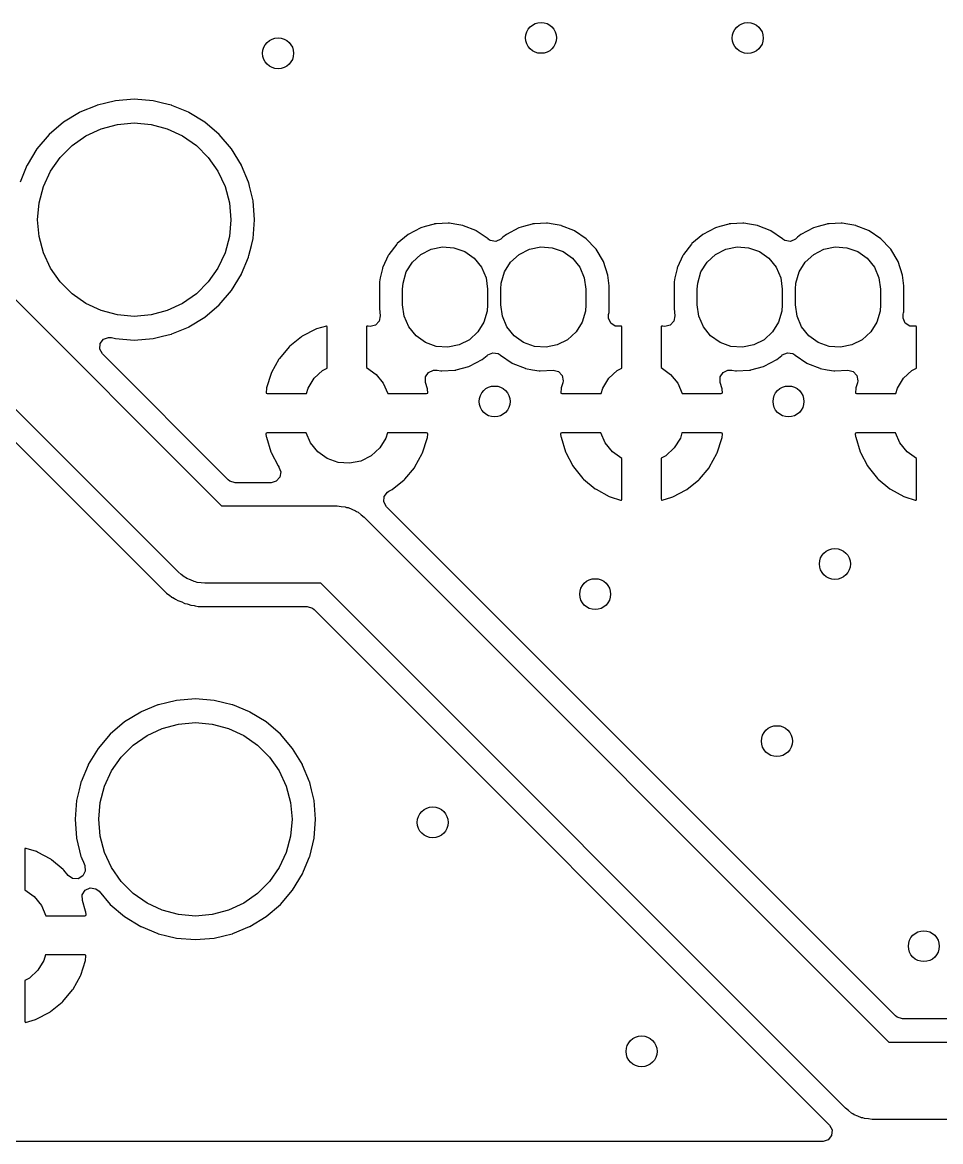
# Model space of a CAD drawing. Extents: x 3.82 to 6.18, y -5.18 to -3.22.
# Drawn here: x 4.685 to 5.152, y -5.178 to -4.609 of the extents above; entities that cross this region are included whole.
import ezdxf

# ---------------------------------------------------------------- set-up
doc = ezdxf.new("R2010")
doc.units = 0
doc.header["$MEASUREMENT"] = 0
doc.layers.add('BLACK', color=7, linetype='CONTINUOUS')

msp = doc.modelspace()

# ---------------------------------------------------------------- linework, layer by layer
at = {"layer": 'BLACK', "linetype": 'CONTINUOUS'}
for p, q in [((4.72263, -4.65089), (4.71411, -4.65442)), ((4.72281, -4.65082), (4.72263, -4.65089)), ((4.72263, -4.65089), (4.72263, -4.65089)), ((4.723, -4.65077), (4.72281, -4.65082)), ((4.72734, -4.64973), (4.723, -4.65077)), ((4.723, -4.65077), (4.723, -4.65077)), ((4.73215, -4.64858), (4.72734, -4.64973)), ((4.74173, -4.64782), (4.73215, -4.64858)), ((4.75131, -4.64858), (4.74173, -4.64782)), ((4.75613, -4.64973), (4.75131, -4.64858)), ((4.76046, -4.65077), (4.75613, -4.64973)), ((4.76047, -4.65077), (4.76046, -4.65077)), ((4.76065, -4.65082), (4.76047, -4.65077)), ((4.76083, -4.65089), (4.76065, -4.65082)), ((4.76935, -4.65442), (4.76083, -4.65089)), ((4.76083, -4.65089), (4.76083, -4.65089)), ((4.71393, -4.6545), (4.70574, -4.65952)), ((4.71411, -4.65442), (4.71393, -4.6545)), ((4.71411, -4.65442), (4.71411, -4.65442)), ((4.76953, -4.6545), (4.76935, -4.65442)), ((4.76935, -4.65442), (4.76935, -4.65442)), ((4.77772, -4.65952), (4.76953, -4.6545)), ((4.70574, -4.65952), (4.69843, -4.66576)), ((4.71713, -4.66644), (4.7249, -4.66281)), ((4.7249, -4.66281), (4.73319, -4.66059)), ((4.73319, -4.66059), (4.74173, -4.65984)), ((4.74173, -4.65984), (4.75028, -4.66059)), ((4.75028, -4.66059), (4.75856, -4.66281)), ((4.75856, -4.66281), (4.76634, -4.66644)), ((4.78503, -4.66576), (4.77772, -4.65952)), ((4.69843, -4.66576), (4.69219, -4.67306)), ((4.7101, -4.67136), (4.71713, -4.66644)), ((4.76634, -4.66644), (4.77337, -4.67136)), ((4.79127, -4.67306), (4.78503, -4.66576)), ((4.60309, -4.67171), (4.7861, -4.85472)), ((4.69219, -4.67306), (4.68717, -4.68126)), ((4.70403, -4.67742), (4.7101, -4.67136)), ((4.77337, -4.67136), (4.77943, -4.67742)), ((4.79629, -4.68126), (4.79127, -4.67306)), ((4.6871, -4.68144), (4.68357, -4.68995)), ((4.68717, -4.68126), (4.6871, -4.68144)), ((4.6871, -4.68144), (4.6871, -4.68144)), ((4.69911, -4.68445), (4.70403, -4.67742)), ((4.77943, -4.67742), (4.78435, -4.68445)), ((4.79636, -4.68144), (4.79629, -4.68126)), ((4.79637, -4.68144), (4.79636, -4.68144)), ((4.79989, -4.68995), (4.79637, -4.68144)), ((4.69549, -4.69222), (4.69911, -4.68445)), ((4.78435, -4.68445), (4.78798, -4.69222)), ((4.69327, -4.70051), (4.69549, -4.69222)), ((4.78798, -4.69222), (4.7902, -4.70051)), ((4.79997, -4.69013), (4.79989, -4.68995)), ((4.79989, -4.68995), (4.79989, -4.68995)), ((4.80001, -4.69032), (4.79997, -4.69013)), ((4.8004, -4.69195), (4.80001, -4.69032)), ((4.80001, -4.69032), (4.80001, -4.69032)), ((4.80221, -4.69948), (4.8004, -4.69195)), ((4.69252, -4.70906), (4.69327, -4.70051)), ((4.7902, -4.70051), (4.79094, -4.70906)), ((4.80296, -4.70906), (4.80221, -4.69948)), ((4.76403, -4.88832), (4.58102, -4.70531)), ((4.69327, -4.7176), (4.69252, -4.70906)), ((4.79094, -4.70906), (4.7902, -4.7176)), ((4.80221, -4.71863), (4.80296, -4.70906)), ((4.8876, -4.71317), (4.88117, -4.71656)), ((4.88983, -4.71256), (4.8876, -4.71317)), ((4.89436, -4.71131), (4.88983, -4.71256)), ((4.89461, -4.71124), (4.89436, -4.71131)), ((4.89436, -4.71131), (4.89436, -4.71131)), ((4.89551, -4.71119), (4.89461, -4.71124)), ((4.90161, -4.71087), (4.89551, -4.71119)), ((4.90188, -4.71086), (4.90161, -4.71087)), ((4.90161, -4.71087), (4.90161, -4.71087)), ((4.90215, -4.7109), (4.90188, -4.71086)), ((4.90497, -4.71137), (4.90215, -4.7109)), ((4.90215, -4.7109), (4.90215, -4.7109)), ((4.90906, -4.71205), (4.90497, -4.71137)), ((4.90931, -4.71215), (4.90906, -4.71205)), ((4.91556, -4.71465), (4.90931, -4.71215)), ((4.90931, -4.71215), (4.90931, -4.71215)), ((4.91581, -4.71475), (4.91556, -4.71465)), ((4.91556, -4.71465), (4.91556, -4.71465)), ((4.92183, -4.71884), (4.91581, -4.71475)), ((4.9376, -4.71317), (4.93117, -4.71656)), ((4.93983, -4.71256), (4.9376, -4.71317)), ((4.94436, -4.71131), (4.93983, -4.71256)), ((4.94461, -4.71124), (4.94436, -4.71131)), ((4.94436, -4.71131), (4.94436, -4.71131)), ((4.94551, -4.71119), (4.94461, -4.71124)), ((4.95161, -4.71087), (4.94551, -4.71119)), ((4.95188, -4.71086), (4.95161, -4.71087)), ((4.95161, -4.71087), (4.95161, -4.71087)), ((4.95215, -4.7109), (4.95188, -4.71086)), ((4.95497, -4.71137), (4.95215, -4.7109)), ((4.95215, -4.7109), (4.95215, -4.7109)), ((4.95906, -4.71205), (4.95497, -4.71137)), ((4.95931, -4.71215), (4.95906, -4.71205)), ((4.96556, -4.71465), (4.95931, -4.71215)), ((4.95931, -4.71215), (4.95931, -4.71215)), ((4.96581, -4.71475), (4.96556, -4.71465)), ((4.96556, -4.71465), (4.96556, -4.71465)), ((4.97183, -4.71884), (4.96581, -4.71475)), ((5.0376, -4.71317), (5.03117, -4.71656)), ((5.03983, -4.71256), (5.0376, -4.71317)), ((5.04436, -4.71131), (5.03983, -4.71256)), ((5.04461, -4.71124), (5.04436, -4.71131)), ((5.04436, -4.71131), (5.04436, -4.71131)), ((5.04551, -4.71119), (5.04461, -4.71124)), ((5.05161, -4.71087), (5.04551, -4.71119)), ((5.05188, -4.71086), (5.05161, -4.71087)), ((5.05161, -4.71087), (5.05161, -4.71087)), ((5.05215, -4.7109), (5.05188, -4.71086)), ((5.05497, -4.71137), (5.05215, -4.7109)), ((5.05215, -4.7109), (5.05215, -4.7109)), ((5.05906, -4.71205), (5.05497, -4.71137)), ((5.05931, -4.71215), (5.05906, -4.71205)), ((5.06556, -4.71465), (5.05931, -4.71215)), ((5.05931, -4.71215), (5.05931, -4.71215)), ((5.06581, -4.71475), (5.06556, -4.71465)), ((5.06556, -4.71465), (5.06556, -4.71465)), ((5.07183, -4.71884), (5.06581, -4.71475)), ((5.0876, -4.71317), (5.08117, -4.71656)), ((5.08983, -4.71256), (5.0876, -4.71317)), ((5.09436, -4.71131), (5.08983, -4.71256)), ((5.09461, -4.71124), (5.09436, -4.71131)), ((5.09436, -4.71131), (5.09436, -4.71131)), ((5.09551, -4.71119), (5.09461, -4.71124)), ((5.10161, -4.71087), (5.09551, -4.71119)), ((5.10188, -4.71086), (5.10161, -4.71087)), ((5.10161, -4.71087), (5.10161, -4.71087)), ((5.10215, -4.7109), (5.10188, -4.71086)), ((5.10497, -4.71137), (5.10215, -4.7109)), ((5.10215, -4.7109), (5.10215, -4.7109)), ((5.10906, -4.71205), (5.10497, -4.71137)), ((5.10931, -4.71215), (5.10906, -4.71205)), ((5.11556, -4.71465), (5.10931, -4.71215)), ((5.10931, -4.71215), (5.10931, -4.71215)), ((5.11581, -4.71475), (5.11556, -4.71465)), ((5.11556, -4.71465), (5.11556, -4.71465)), ((5.12183, -4.71884), (5.11581, -4.71475)), ((4.57757, -4.7186), (4.7554, -4.89643)), ((4.69549, -4.72589), (4.69327, -4.7176)), ((4.7902, -4.7176), (4.78798, -4.72589)), ((4.80135, -4.72221), (4.80221, -4.71863)), ((4.87561, -4.72126), (4.87545, -4.72147)), ((4.88117, -4.71656), (4.87561, -4.72126)), ((4.92196, -4.71898), (4.92183, -4.71884)), ((4.92301, -4.71966), (4.92196, -4.71898)), ((4.92577, -4.72009), (4.92301, -4.71966)), ((4.92833, -4.71896), (4.92577, -4.72009)), ((4.92941, -4.71804), (4.92833, -4.71896)), ((4.93117, -4.71656), (4.92941, -4.71804)), ((4.97201, -4.71903), (4.97183, -4.71884)), ((4.97632, -4.72358), (4.97201, -4.71903)), ((4.97201, -4.71903), (4.97201, -4.71903)), ((5.02561, -4.72126), (5.02545, -4.72147)), ((5.03117, -4.71656), (5.02561, -4.72126)), ((5.07196, -4.71898), (5.07183, -4.71884)), ((5.07301, -4.71966), (5.07196, -4.71898)), ((5.07577, -4.72009), (5.07301, -4.71966)), ((5.07833, -4.71896), (5.07577, -4.72009)), ((5.07941, -4.71804), (5.07833, -4.71896)), ((5.08117, -4.71656), (5.07941, -4.71804)), ((5.12201, -4.71903), (5.12183, -4.71884)), ((5.12632, -4.72358), (5.12201, -4.71903)), ((5.12201, -4.71903), (5.12201, -4.71903)), ((4.69911, -4.73366), (4.69549, -4.72589)), ((4.78798, -4.72589), (4.78435, -4.73366)), ((4.80015, -4.72721), (4.80135, -4.72221)), ((4.87119, -4.72704), (4.87108, -4.72728)), ((4.87135, -4.72683), (4.87119, -4.72704)), ((4.87545, -4.72147), (4.87135, -4.72683)), ((4.87135, -4.72683), (4.87135, -4.72683)), ((4.87545, -4.72147), (4.87545, -4.72147)), ((4.88332, -4.73069), (4.88764, -4.72671)), ((4.88764, -4.72671), (4.89288, -4.72404)), ((4.89288, -4.72404), (4.89864, -4.72288)), ((4.89864, -4.72288), (4.9045, -4.72331)), ((4.9045, -4.72331), (4.91003, -4.7253)), ((4.91003, -4.7253), (4.91482, -4.7287)), ((4.93332, -4.73069), (4.93764, -4.72671)), ((4.93764, -4.72671), (4.94288, -4.72404)), ((4.94288, -4.72404), (4.94864, -4.72288)), ((4.94864, -4.72288), (4.9545, -4.72331)), ((4.9545, -4.72331), (4.96003, -4.7253)), ((4.96003, -4.7253), (4.96482, -4.7287)), ((4.97683, -4.72412), (4.97632, -4.72358)), ((4.98058, -4.73036), (4.97683, -4.72412)), ((5.02119, -4.72704), (5.02108, -4.72728)), ((5.02135, -4.72683), (5.02119, -4.72704)), ((5.02545, -4.72147), (5.02135, -4.72683)), ((5.02135, -4.72683), (5.02135, -4.72683)), ((5.02545, -4.72147), (5.02545, -4.72147)), ((5.03332, -4.73069), (5.03764, -4.72671)), ((5.03764, -4.72671), (5.04288, -4.72404)), ((5.04288, -4.72404), (5.04864, -4.72288)), ((5.04864, -4.72288), (5.0545, -4.72331)), ((5.0545, -4.72331), (5.06003, -4.7253)), ((5.06003, -4.7253), (5.06482, -4.7287)), ((5.08332, -4.73069), (5.08764, -4.72671)), ((5.08764, -4.72671), (5.09288, -4.72404)), ((5.09288, -4.72404), (5.09864, -4.72288)), ((5.09864, -4.72288), (5.1045, -4.72331)), ((5.1045, -4.72331), (5.11003, -4.7253)), ((5.11003, -4.7253), (5.11482, -4.7287)), ((5.12683, -4.72412), (5.12632, -4.72358)), ((5.13058, -4.73036), (5.12683, -4.72412)), ((4.79637, -4.73667), (4.79989, -4.72816)), ((4.79989, -4.72816), (4.79997, -4.72798)), ((4.79989, -4.72816), (4.79989, -4.72816)), ((4.79997, -4.72798), (4.80015, -4.72721)), ((4.87108, -4.72728), (4.86831, -4.73322)), ((4.87108, -4.72728), (4.87108, -4.72728)), ((4.88022, -4.73568), (4.88332, -4.73069)), ((4.91482, -4.7287), (4.91852, -4.73327)), ((4.93022, -4.73568), (4.93332, -4.73069)), ((4.96482, -4.7287), (4.96852, -4.73327)), ((4.9829, -4.73726), (4.98058, -4.73036)), ((5.02108, -4.72728), (5.01831, -4.73322)), ((5.02108, -4.72728), (5.02108, -4.72728)), ((5.03022, -4.73568), (5.03332, -4.73069)), ((5.06482, -4.7287), (5.06852, -4.73327)), ((5.08022, -4.73568), (5.08332, -4.73069)), ((5.11482, -4.7287), (5.11852, -4.73327)), ((5.1329, -4.73726), (5.13058, -4.73036)), ((4.70403, -4.74069), (4.69911, -4.73366)), ((4.78435, -4.73366), (4.77943, -4.74069)), ((4.79127, -4.74505), (4.79629, -4.73685)), ((4.79629, -4.73685), (4.79637, -4.73667)), ((4.86806, -4.7339), (4.86699, -4.73866)), ((4.86812, -4.73363), (4.86806, -4.7339)), ((4.86806, -4.7339), (4.86806, -4.7339)), ((4.86831, -4.73322), (4.86812, -4.73363)), ((4.87858, -4.74132), (4.88022, -4.73568)), ((4.91852, -4.73327), (4.92086, -4.73867)), ((4.92858, -4.74132), (4.93022, -4.73568)), ((4.96852, -4.73327), (4.97086, -4.73867)), ((4.98348, -4.74267), (4.9829, -4.73726)), ((5.01806, -4.7339), (5.01699, -4.73866)), ((5.01812, -4.73363), (5.01806, -4.7339)), ((5.01806, -4.7339), (5.01806, -4.7339)), ((5.01831, -4.73322), (5.01812, -4.73363)), ((5.02858, -4.74132), (5.03022, -4.73568)), ((5.06852, -4.73327), (5.07086, -4.73867)), ((5.07858, -4.74132), (5.08022, -4.73568)), ((5.11852, -4.73327), (5.12086, -4.73867)), ((5.13348, -4.74267), (5.1329, -4.73726)), ((4.7101, -4.74675), (4.70403, -4.74069)), ((4.77943, -4.74069), (4.77337, -4.74675)), ((4.86653, -4.74073), (4.86652, -4.74096)), ((4.86652, -4.74096), (4.86652, -4.75418)), ((4.86699, -4.73866), (4.86653, -4.74073)), ((4.87835, -4.74449), (4.87858, -4.74132)), ((4.92086, -4.73867), (4.92165, -4.74449)), ((4.92835, -4.74449), (4.92858, -4.74132)), ((4.97086, -4.73867), (4.97165, -4.74449)), ((4.98348, -4.75589), (4.98348, -4.74267)), ((5.01653, -4.74073), (5.01652, -4.74096)), ((5.01652, -4.74096), (5.01652, -4.75418)), ((5.01699, -4.73866), (5.01653, -4.74073)), ((5.02835, -4.74449), (5.02858, -4.74132)), ((5.07086, -4.73867), (5.07165, -4.74449)), ((5.07835, -4.74449), (5.07858, -4.74132)), ((5.12086, -4.73867), (5.12165, -4.74449)), ((5.13348, -4.75589), (5.13348, -4.74267)), ((4.71713, -4.75167), (4.7101, -4.74675)), ((4.77337, -4.74675), (4.76634, -4.75167)), ((4.78503, -4.75235), (4.79127, -4.74505)), ((4.87835, -4.75236), (4.87835, -4.74449)), ((4.92165, -4.74449), (4.92165, -4.75236)), ((4.92835, -4.75236), (4.92835, -4.74449)), ((4.97165, -4.74449), (4.97165, -4.75236)), ((5.02835, -4.75236), (5.02835, -4.74449)), ((5.07165, -4.74449), (5.07165, -4.75236)), ((5.07835, -4.75236), (5.07835, -4.74449)), ((5.12165, -4.74449), (5.12165, -4.75236)), ((4.7249, -4.7553), (4.71713, -4.75167)), ((4.73319, -4.75752), (4.7249, -4.7553)), ((4.75856, -4.7553), (4.75028, -4.75752)), ((4.76634, -4.75167), (4.75856, -4.7553)), ((4.77772, -4.75859), (4.78503, -4.75235)), ((4.86652, -4.75418), (4.86653, -4.75431)), ((4.86653, -4.75431), (4.86653, -4.75431)), ((4.86653, -4.75431), (4.86692, -4.75792)), ((4.87914, -4.75819), (4.87835, -4.75236)), ((4.92165, -4.75236), (4.92142, -4.75553)), ((4.92914, -4.75819), (4.92835, -4.75236)), ((4.97165, -4.75236), (4.97142, -4.75553)), ((5.01652, -4.75418), (5.01653, -4.75431)), ((5.01653, -4.75431), (5.01653, -4.75431)), ((5.01653, -4.75431), (5.01692, -4.75792)), ((5.02914, -4.75819), (5.02835, -4.75236)), ((5.07165, -4.75236), (5.07142, -4.75553)), ((5.07914, -4.75819), (5.07835, -4.75236)), ((5.12165, -4.75236), (5.12142, -4.75553)), ((4.74173, -4.75827), (4.73319, -4.75752)), ((4.75028, -4.75752), (4.74173, -4.75827)), ((4.76953, -4.76361), (4.77772, -4.75859)), ((4.86643, -4.76067), (4.86453, -4.76272)), ((4.86692, -4.75792), (4.86643, -4.76067)), ((4.88148, -4.76358), (4.87914, -4.75819)), ((4.91978, -4.76117), (4.91668, -4.76616)), ((4.92142, -4.75553), (4.91978, -4.76117)), ((4.93148, -4.76358), (4.92914, -4.75819)), ((4.96978, -4.76117), (4.96668, -4.76616)), ((4.97142, -4.75553), (4.96978, -4.76117)), ((4.98312, -4.75918), (4.98319, -4.75739)), ((4.98428, -4.76172), (4.98312, -4.75918)), ((4.98319, -4.75739), (4.98343, -4.75632)), ((4.98343, -4.75631), (4.98347, -4.75612)), ((4.98343, -4.75632), (4.98343, -4.75631)), ((4.98347, -4.75612), (4.98348, -4.75589)), ((5.01643, -4.76067), (5.01453, -4.76272)), ((5.01692, -4.75792), (5.01643, -4.76067)), ((5.03148, -4.76358), (5.02914, -4.75819)), ((5.06978, -4.76117), (5.06668, -4.76616)), ((5.07142, -4.75553), (5.06978, -4.76117)), ((5.08148, -4.76358), (5.07914, -4.75819)), ((5.11978, -4.76117), (5.11668, -4.76616)), ((5.12142, -4.75553), (5.11978, -4.76117)), ((5.13312, -4.75918), (5.13319, -4.75739)), ((5.13428, -4.76172), (5.13312, -4.75918)), ((5.13319, -4.75739), (5.13343, -4.75632)), ((5.13343, -4.75631), (5.13347, -4.75612)), ((5.13343, -4.75632), (5.13343, -4.75631)), ((5.13347, -4.75612), (5.13348, -4.75589)), ((4.76083, -4.76722), (4.76935, -4.76369)), ((4.76935, -4.76369), (4.76953, -4.76361)), ((4.76935, -4.76369), (4.76935, -4.76369)), ((4.83411, -4.76485), (4.8273, -4.76841)), ((4.83455, -4.76467), (4.83411, -4.76485)), ((4.83954, -4.7632), (4.83455, -4.76467)), ((4.83984, -4.76324), (4.83954, -4.7632)), ((4.84, -4.76378), (4.83984, -4.76324)), ((4.84, -4.78456), (4.84, -4.76378)), ((4.86013, -4.76324), (4.86, -4.7635)), ((4.86, -4.7635), (4.86, -4.78434)), ((4.86083, -4.76325), (4.86013, -4.76324)), ((4.86182, -4.76341), (4.86083, -4.76325)), ((4.86453, -4.76272), (4.86182, -4.76341)), ((4.88518, -4.76815), (4.88148, -4.76358)), ((4.91668, -4.76616), (4.91236, -4.77014)), ((4.93518, -4.76815), (4.93148, -4.76358)), ((4.96668, -4.76616), (4.96236, -4.77014)), ((4.98663, -4.76323), (4.98428, -4.76172)), ((4.98943, -4.76323), (4.98663, -4.76323)), ((4.98954, -4.7632), (4.98943, -4.76323)), ((4.98984, -4.76324), (4.98954, -4.7632)), ((4.99, -4.76378), (4.98984, -4.76324)), ((4.99, -4.78456), (4.99, -4.76378)), ((5.01013, -4.76324), (5.01, -4.7635)), ((5.01, -4.7635), (5.01, -4.78434)), ((5.01083, -4.76325), (5.01013, -4.76324)), ((5.01182, -4.76341), (5.01083, -4.76325)), ((5.01453, -4.76272), (5.01182, -4.76341)), ((5.03518, -4.76815), (5.03148, -4.76358)), ((5.06668, -4.76616), (5.06236, -4.77014)), ((5.08518, -4.76815), (5.08148, -4.76358)), ((5.11668, -4.76616), (5.11236, -4.77014)), ((5.13663, -4.76323), (5.13428, -4.76172)), ((5.13943, -4.76323), (5.13663, -4.76323)), ((5.13954, -4.7632), (5.13943, -4.76323)), ((5.13984, -4.76324), (5.13954, -4.7632)), ((5.14, -4.76378), (5.13984, -4.76324)), ((5.14, -4.78456), (5.14, -4.76378)), ((4.72416, -4.77493), (4.72436, -4.77215)), ((4.72436, -4.77215), (4.72604, -4.76991)), ((4.72604, -4.76991), (4.72865, -4.76893)), ((4.72865, -4.76893), (4.73017, -4.76906)), ((4.73017, -4.76906), (4.73215, -4.76953)), ((4.73215, -4.76953), (4.74173, -4.77029)), ((4.74173, -4.77029), (4.75131, -4.76953)), ((4.75131, -4.76953), (4.75619, -4.76836)), ((4.75619, -4.76836), (4.76046, -4.76734)), ((4.76046, -4.76734), (4.76047, -4.76734)), ((4.76047, -4.76734), (4.76065, -4.76729)), ((4.76065, -4.76729), (4.76083, -4.76722)), ((4.76083, -4.76722), (4.76083, -4.76722)), ((4.82689, -4.76867), (4.8209, -4.77349)), ((4.8273, -4.76841), (4.82689, -4.76867)), ((4.88997, -4.77155), (4.88518, -4.76815)), ((4.8955, -4.77354), (4.88997, -4.77155)), ((4.91236, -4.77014), (4.90712, -4.77281)), ((4.93997, -4.77155), (4.93518, -4.76815)), ((4.9455, -4.77354), (4.93997, -4.77155)), ((4.96236, -4.77014), (4.95712, -4.77281)), ((5.03997, -4.77155), (5.03518, -4.76815)), ((5.0455, -4.77354), (5.03997, -4.77155)), ((5.06236, -4.77014), (5.05712, -4.77281)), ((5.08997, -4.77155), (5.08518, -4.76815)), ((5.0955, -4.77354), (5.08997, -4.77155)), ((5.11236, -4.77014), (5.10712, -4.77281)), ((4.7255, -4.77739), (4.72416, -4.77493)), ((4.78955, -4.84143), (4.7255, -4.77739)), ((4.82056, -4.77382), (4.81562, -4.77971)), ((4.8209, -4.77349), (4.82056, -4.77382)), ((4.90136, -4.77397), (4.8955, -4.77354)), ((4.90712, -4.77281), (4.90136, -4.77397)), ((4.91883, -4.78029), (4.9214, -4.77812)), ((4.9214, -4.77812), (4.92167, -4.77789)), ((4.92167, -4.77789), (4.92423, -4.77676)), ((4.92423, -4.77676), (4.92699, -4.77719)), ((4.92699, -4.77719), (4.92804, -4.77787)), ((4.92804, -4.77787), (4.92817, -4.77801)), ((4.92817, -4.77801), (4.93419, -4.7821)), ((4.95136, -4.77397), (4.9455, -4.77354)), ((4.95712, -4.77281), (4.95136, -4.77397)), ((5.05136, -4.77397), (5.0455, -4.77354)), ((5.05712, -4.77281), (5.05136, -4.77397)), ((5.06883, -4.78029), (5.0714, -4.77812)), ((5.0714, -4.77812), (5.07167, -4.77789)), ((5.07167, -4.77789), (5.07423, -4.77676)), ((5.07423, -4.77676), (5.07699, -4.77719)), ((5.07699, -4.77719), (5.07804, -4.77787)), ((5.07804, -4.77787), (5.07817, -4.77801)), ((5.07817, -4.77801), (5.08419, -4.7821)), ((5.10136, -4.77397), (5.0955, -4.77354)), ((5.10712, -4.77281), (5.10136, -4.77397)), ((4.81535, -4.78011), (4.81165, -4.78684)), ((4.81562, -4.77971), (4.81535, -4.78011)), ((4.90564, -4.78554), (4.91214, -4.78375)), ((4.91214, -4.78375), (4.9124, -4.78368)), ((4.9124, -4.78368), (4.91883, -4.78029)), ((4.93419, -4.7821), (4.93444, -4.7822)), ((4.93444, -4.7822), (4.93444, -4.7822)), ((4.93444, -4.7822), (4.94069, -4.7847)), ((5.05564, -4.78554), (5.06214, -4.78375)), ((5.06214, -4.78375), (5.0624, -4.78368)), ((5.0624, -4.78368), (5.06883, -4.78029)), ((5.08419, -4.7821), (5.08444, -4.7822)), ((5.08444, -4.7822), (5.08444, -4.7822)), ((5.08444, -4.7822), (5.09069, -4.7847)), ((4.81146, -4.78729), (4.80913, -4.79461)), ((4.81165, -4.78684), (4.81146, -4.78729)), ((4.83332, -4.78974), (4.83764, -4.78576)), ((4.83764, -4.78576), (4.84, -4.78456)), ((4.86, -4.78434), (4.86003, -4.78435)), ((4.86003, -4.78435), (4.86482, -4.78776)), ((4.86482, -4.78776), (4.86852, -4.79233)), ((4.88997, -4.7891), (4.89147, -4.78674)), ((4.89, -4.79189), (4.88997, -4.7891)), ((4.89147, -4.78674), (4.894, -4.78556)), ((4.894, -4.78556), (4.89555, -4.78557)), ((4.89555, -4.78557), (4.8959, -4.78562)), ((4.8959, -4.78562), (4.89785, -4.78595)), ((4.89785, -4.78595), (4.89785, -4.78595)), ((4.89785, -4.78595), (4.89812, -4.78599)), ((4.89812, -4.78599), (4.89839, -4.78598)), ((4.89839, -4.78598), (4.90494, -4.78563)), ((4.89839, -4.78598), (4.89839, -4.78598)), ((4.90494, -4.78563), (4.90539, -4.78561)), ((4.90539, -4.78561), (4.90564, -4.78554)), ((4.90564, -4.78554), (4.90564, -4.78554)), ((4.94069, -4.7847), (4.94069, -4.7847)), ((4.94069, -4.7847), (4.94094, -4.7848)), ((4.94094, -4.7848), (4.94455, -4.7854)), ((4.94455, -4.7854), (4.94785, -4.78595)), ((4.94785, -4.78595), (4.94785, -4.78595)), ((4.94785, -4.78595), (4.94812, -4.78599)), ((4.94812, -4.78599), (4.94839, -4.78598)), ((4.94839, -4.78598), (4.95495, -4.78563)), ((4.94839, -4.78598), (4.94839, -4.78598)), ((4.95495, -4.78563), (4.95766, -4.78628)), ((4.95766, -4.78628), (4.9596, -4.78829)), ((4.9596, -4.78829), (4.96014, -4.79104)), ((4.98332, -4.78974), (4.98764, -4.78576)), ((4.98764, -4.78576), (4.99, -4.78456)), ((5.01, -4.78434), (5.01003, -4.78435)), ((5.01003, -4.78435), (5.01482, -4.78776)), ((5.01482, -4.78776), (5.01852, -4.79233)), ((5.03997, -4.7891), (5.04147, -4.78674)), ((5.04, -4.79189), (5.03997, -4.7891)), ((5.04147, -4.78674), (5.044, -4.78556)), ((5.044, -4.78556), (5.04555, -4.78557)), ((5.04555, -4.78557), (5.0459, -4.78562)), ((5.0459, -4.78562), (5.04785, -4.78595)), ((5.04785, -4.78595), (5.04785, -4.78595)), ((5.04785, -4.78595), (5.04812, -4.78599)), ((5.04812, -4.78599), (5.04839, -4.78598)), ((5.04839, -4.78598), (5.05494, -4.78563)), ((5.04839, -4.78598), (5.04839, -4.78598)), ((5.05494, -4.78563), (5.05539, -4.78561)), ((5.05539, -4.78561), (5.05564, -4.78554)), ((5.05564, -4.78554), (5.05564, -4.78554)), ((5.09069, -4.7847), (5.09069, -4.7847)), ((5.09069, -4.7847), (5.09094, -4.7848)), ((5.09094, -4.7848), (5.09455, -4.7854)), ((5.09455, -4.7854), (5.09785, -4.78595)), ((5.09785, -4.78595), (5.09785, -4.78595)), ((5.09785, -4.78595), (5.09812, -4.78599)), ((5.09812, -4.78599), (5.09839, -4.78598)), ((5.09839, -4.78598), (5.10495, -4.78563)), ((5.09839, -4.78598), (5.09839, -4.78598)), ((5.10495, -4.78563), (5.10766, -4.78628)), ((5.10766, -4.78628), (5.1096, -4.78829)), ((5.1096, -4.78829), (5.11015, -4.79104)), ((5.13332, -4.78974), (5.13764, -4.78576)), ((5.13764, -4.78576), (5.14, -4.78456)), ((4.80903, -4.79508), (4.80884, -4.79677)), ((4.80913, -4.79461), (4.80903, -4.79508)), ((4.82942, -4.79748), (4.83022, -4.79474)), ((4.83022, -4.79474), (4.83332, -4.78974)), ((4.86852, -4.79233), (4.87075, -4.79748)), ((4.89099, -4.79518), (4.89, -4.79189)), ((4.89108, -4.79566), (4.89099, -4.79518)), ((4.95903, -4.79508), (4.95884, -4.79677)), ((4.95913, -4.79461), (4.95903, -4.79508)), ((4.95993, -4.79209), (4.95913, -4.79461)), ((4.96014, -4.79104), (4.95993, -4.79209)), ((4.97942, -4.79748), (4.98022, -4.79474)), ((4.98022, -4.79474), (4.98332, -4.78974)), ((5.01852, -4.79233), (5.02075, -4.79748)), ((5.04099, -4.79518), (5.04, -4.79189)), ((5.04108, -4.79566), (5.04099, -4.79518)), ((5.10903, -4.79508), (5.10884, -4.79677)), ((5.10913, -4.79461), (5.10903, -4.79508)), ((5.10993, -4.79209), (5.10913, -4.79461)), ((5.11015, -4.79104), (5.10993, -4.79209)), ((5.12942, -4.79748), (5.13022, -4.79474)), ((5.13022, -4.79474), (5.13332, -4.78974)), ((4.80884, -4.79677), (4.80894, -4.79734)), ((4.80894, -4.79734), (4.80944, -4.79748)), ((4.80944, -4.79748), (4.82942, -4.79748)), ((4.87075, -4.79748), (4.89055, -4.79748)), ((4.89055, -4.79748), (4.89112, -4.79731)), ((4.8912, -4.79683), (4.89108, -4.79566)), ((4.89112, -4.79731), (4.8912, -4.79683)), ((4.95884, -4.79677), (4.95894, -4.79734)), ((4.95894, -4.79734), (4.95944, -4.79748)), ((4.95944, -4.79748), (4.97942, -4.79748)), ((5.02075, -4.79748), (5.04055, -4.79748)), ((5.04055, -4.79748), (5.04112, -4.79731)), ((5.0412, -4.79683), (5.04108, -4.79566)), ((5.04112, -4.79731), (5.0412, -4.79683)), ((5.10884, -4.79677), (5.10894, -4.79734)), ((5.10894, -4.79734), (5.10944, -4.79748)), ((5.10944, -4.79748), (5.12942, -4.79748)), ((4.80888, -4.81765), (4.8088, -4.81813)), ((4.8088, -4.81813), (4.80892, -4.81931)), ((4.80945, -4.81748), (4.80888, -4.81765)), ((4.82925, -4.81748), (4.80945, -4.81748)), ((4.83148, -4.82263), (4.82925, -4.81748)), ((4.87058, -4.81748), (4.86978, -4.82022)), ((4.89056, -4.81748), (4.87058, -4.81748)), ((4.89106, -4.81762), (4.89056, -4.81748)), ((4.89115, -4.81813), (4.89106, -4.81762)), ((4.89116, -4.81819), (4.89115, -4.81813)), ((4.95888, -4.81765), (4.9588, -4.81813)), ((4.9588, -4.81813), (4.95892, -4.81931)), ((4.95945, -4.81748), (4.95888, -4.81765)), ((4.97925, -4.81748), (4.95945, -4.81748)), ((4.98148, -4.82263), (4.97925, -4.81748)), ((5.02058, -4.81748), (5.01978, -4.82022)), ((5.04056, -4.81748), (5.02058, -4.81748)), ((5.04106, -4.81762), (5.04056, -4.81748)), ((5.04115, -4.81813), (5.04106, -4.81762)), ((5.04116, -4.81819), (5.04115, -4.81813)), ((5.10888, -4.81765), (5.1088, -4.81813)), ((5.1088, -4.81813), (5.10892, -4.81931)), ((5.10945, -4.81748), (5.10888, -4.81765)), ((5.12925, -4.81748), (5.10945, -4.81748)), ((5.13148, -4.82263), (5.12925, -4.81748)), ((4.80892, -4.81931), (4.80901, -4.81978)), ((4.80901, -4.81978), (4.81123, -4.82713)), ((4.83518, -4.8272), (4.83148, -4.82263)), ((4.86978, -4.82022), (4.86668, -4.82522)), ((4.88854, -4.82767), (4.89087, -4.82035)), ((4.89087, -4.82035), (4.89097, -4.81988)), ((4.89097, -4.81988), (4.89116, -4.81819)), ((4.95892, -4.81931), (4.95901, -4.81978)), ((4.95901, -4.81978), (4.96123, -4.82713)), ((4.98518, -4.8272), (4.98148, -4.82263)), ((5.01978, -4.82022), (5.01668, -4.82522)), ((5.03854, -4.82767), (5.04087, -4.82035)), ((5.04087, -4.82035), (5.04097, -4.81988)), ((5.04097, -4.81988), (5.04116, -4.81819)), ((5.10892, -4.81931), (5.10901, -4.81978)), ((5.10901, -4.81978), (5.11123, -4.82713)), ((5.13518, -4.8272), (5.13148, -4.82263)), ((4.81123, -4.82713), (4.81142, -4.82758)), ((4.81142, -4.82758), (4.81502, -4.83437)), ((4.83997, -4.83061), (4.83518, -4.8272)), ((4.86236, -4.8292), (4.85712, -4.83187)), ((4.86668, -4.82522), (4.86236, -4.8292)), ((4.88465, -4.83485), (4.88835, -4.82812)), ((4.88835, -4.82812), (4.88854, -4.82767)), ((4.96123, -4.82713), (4.96142, -4.82758)), ((4.96142, -4.82758), (4.96502, -4.83437)), ((4.98997, -4.83061), (4.98518, -4.8272)), ((5.01236, -4.8292), (5.01, -4.8304)), ((5.01668, -4.82522), (5.01236, -4.8292)), ((5.03465, -4.83485), (5.03835, -4.82812)), ((5.03835, -4.82812), (5.03854, -4.82767)), ((5.11123, -4.82713), (5.11142, -4.82758)), ((5.11142, -4.82758), (5.11502, -4.83437)), ((5.13997, -4.83061), (5.13518, -4.8272)), ((4.81502, -4.83437), (4.81529, -4.83477)), ((4.81529, -4.83477), (4.81531, -4.83479)), ((4.81531, -4.83479), (4.81532, -4.8348)), ((4.81532, -4.8348), (4.81543, -4.83497)), ((4.81543, -4.83497), (4.81539, -4.83499)), ((4.81539, -4.83499), (4.81639, -4.83737)), ((4.8455, -4.8326), (4.83997, -4.83061)), ((4.85136, -4.83303), (4.8455, -4.8326)), ((4.85712, -4.83187), (4.85136, -4.83303)), ((4.87944, -4.84114), (4.88438, -4.83525)), ((4.88438, -4.83525), (4.88465, -4.83485)), ((4.96502, -4.83437), (4.96529, -4.83477)), ((4.96529, -4.83477), (4.97015, -4.84072)), ((4.99, -4.83062), (4.98997, -4.83061)), ((4.99, -4.85146), (4.99, -4.83062)), ((5.01, -4.8304), (5.01, -4.85118)), ((5.02944, -4.84114), (5.03438, -4.83525)), ((5.03438, -4.83525), (5.03465, -4.83485)), ((5.11502, -4.83437), (5.11529, -4.83477)), ((5.11529, -4.83477), (5.12015, -4.84072)), ((5.14, -4.83062), (5.13997, -4.83061)), ((5.14, -4.85146), (5.14, -4.83062)), ((4.81591, -4.84012), (4.81402, -4.84218)), ((4.81639, -4.83737), (4.81591, -4.84012)), ((4.97015, -4.84072), (4.97049, -4.84106)), ((5.12015, -4.84072), (5.12049, -4.84106)), ((4.79037, -4.8421), (4.78955, -4.84143)), ((4.79305, -4.84289), (4.79037, -4.8421)), ((4.81147, -4.84289), (4.79305, -4.84289)), ((4.81402, -4.84218), (4.81147, -4.84289)), ((4.87139, -4.84724), (4.8727, -4.84655)), ((4.8727, -4.84655), (4.87311, -4.84629)), ((4.87311, -4.84629), (4.8791, -4.84147)), ((4.8791, -4.84147), (4.87944, -4.84114)), ((4.97049, -4.84106), (4.97641, -4.84596)), ((4.97641, -4.84596), (4.97681, -4.84623)), ((4.97681, -4.84623), (4.98357, -4.84989)), ((5.01589, -4.85011), (5.0227, -4.84655)), ((5.0227, -4.84655), (5.02311, -4.84629)), ((5.02311, -4.84629), (5.0291, -4.84147)), ((5.0291, -4.84147), (5.02944, -4.84114)), ((5.12049, -4.84106), (5.12641, -4.84596)), ((5.12641, -4.84596), (5.12681, -4.84623)), ((5.12681, -4.84623), (5.13357, -4.84989)), ((4.86884, -4.85269), (4.86904, -4.8499)), ((4.86904, -4.8499), (4.87072, -4.84766)), ((4.87072, -4.84766), (4.87139, -4.84724)), ((4.98357, -4.84989), (4.98401, -4.85007)), ((4.98401, -4.85007), (4.98932, -4.85172)), ((4.98932, -4.85172), (4.98987, -4.85172)), ((4.98987, -4.85172), (4.99, -4.85146)), ((5.01, -4.85118), (5.01016, -4.85172)), ((5.01016, -4.85172), (5.01046, -4.85176)), ((5.01046, -4.85176), (5.01545, -4.85029)), ((5.01545, -4.85029), (5.01589, -4.85011)), ((5.13357, -4.84989), (5.13401, -4.85007)), ((5.13401, -4.85007), (5.13932, -4.85172)), ((5.13932, -4.85172), (5.13987, -4.85172)), ((5.13987, -4.85172), (5.14, -4.85146)), ((4.7861, -4.85472), (4.84487, -4.85472)), ((4.84487, -4.85472), (4.84511, -4.85472)), ((4.84511, -4.85472), (4.8471, -4.85503)), ((4.8471, -4.85503), (4.8491, -4.85518)), ((4.8491, -4.85518), (4.84984, -4.85545)), ((4.84984, -4.85545), (4.85063, -4.85558)), ((4.85063, -4.85558), (4.85245, -4.85643)), ((4.85245, -4.85643), (4.85433, -4.85713)), ((4.85433, -4.85713), (4.85496, -4.85761)), ((4.85496, -4.85761), (4.85568, -4.85795)), ((4.85568, -4.85795), (4.85719, -4.85928)), ((4.87018, -4.85514), (4.86884, -4.85269)), ((5.1293, -5.11426), (4.87018, -4.85514)), ((4.85719, -4.85928), (4.85879, -4.86048)), ((4.85879, -4.86048), (5.12585, -5.12754)), ((4.76563, -4.88953), (4.76403, -4.88832)), ((4.76714, -4.89085), (4.76563, -4.88953)), ((4.76786, -4.89119), (4.76714, -4.89085)), ((4.76849, -4.89167), (4.76786, -4.89119)), ((4.77037, -4.89237), (4.76849, -4.89167)), ((4.7554, -4.89643), (4.75544, -4.89647)), ((4.75544, -4.89647), (4.7579, -4.89898)), ((4.77219, -4.89323), (4.77037, -4.89237)), ((4.77297, -4.89335), (4.77219, -4.89323)), ((4.77372, -4.89363), (4.77297, -4.89335)), ((4.77572, -4.89378), (4.77372, -4.89363)), ((4.7777, -4.89408), (4.77572, -4.89378)), ((4.77794, -4.89409), (4.7777, -4.89408)), ((4.83672, -4.89409), (4.77794, -4.89409)), ((5.10378, -5.16115), (4.83672, -4.89409)), ((4.7579, -4.89898), (4.75813, -4.89913)), ((4.75813, -4.89913), (4.75813, -4.89913)), ((4.75813, -4.89913), (4.75932, -4.89989)), ((4.75932, -4.89989), (4.75973, -4.90019)), ((4.75973, -4.90019), (4.76083, -4.90107)), ((4.76083, -4.90107), (4.76083, -4.90107)), ((4.76083, -4.90107), (4.76104, -4.90124)), ((4.76104, -4.90124), (4.76129, -4.90136)), ((4.76129, -4.90136), (4.76129, -4.90136)), ((4.76129, -4.90136), (4.76222, -4.90181)), ((4.76222, -4.90181), (4.76275, -4.9021)), ((4.76275, -4.9021), (4.76384, -4.90281)), ((4.76384, -4.90281), (4.76543, -4.90339)), ((4.76543, -4.90339), (4.76589, -4.90358)), ((4.76589, -4.90358), (4.76716, -4.9042)), ((4.76716, -4.9042), (4.76716, -4.9042)), ((4.76716, -4.9042), (4.76741, -4.90432)), ((4.76741, -4.90432), (4.76768, -4.90438)), ((4.76768, -4.90438), (4.76868, -4.90461)), ((4.76868, -4.90461), (4.76926, -4.90478)), ((4.76926, -4.90478), (4.77049, -4.90523)), ((4.77049, -4.90523), (4.77216, -4.90544)), ((4.77216, -4.90544), (4.77266, -4.90553)), ((4.77266, -4.90553), (4.7743, -4.90591)), ((4.7743, -4.90591), (4.77458, -4.90591)), ((4.77458, -4.90591), (4.77458, -4.90591)), ((4.77458, -4.90591), (4.77588, -4.90591)), ((4.77588, -4.90591), (4.77592, -4.90591)), ((4.77592, -4.90591), (4.77595, -4.90592)), ((4.77595, -4.90592), (4.77738, -4.90592)), ((4.77738, -4.90592), (4.77739, -4.90592)), ((4.77739, -4.90592), (4.78123, -4.90593)), ((4.78123, -4.90593), (4.78123, -4.90593)), ((4.78123, -4.90593), (4.78137, -4.90593)), ((4.78137, -4.90593), (4.78142, -4.90592)), ((4.78142, -4.90592), (4.78148, -4.90592)), ((4.78148, -4.90592), (4.82976, -4.90592)), ((4.82976, -4.90592), (4.83245, -4.9067)), ((4.83245, -4.9067), (4.83327, -4.90737)), ((4.83327, -4.90737), (5.09516, -5.16926)), ((4.76326, -4.9537), (4.75837, -4.95487)), ((4.77283, -4.95294), (4.76326, -4.9537)), ((4.78241, -4.9537), (4.77283, -4.95294)), ((4.7873, -4.95487), (4.78241, -4.9537)), ((4.74504, -4.95962), (4.73684, -4.96464)), ((4.74522, -4.95954), (4.74504, -4.95962)), ((4.75373, -4.95601), (4.74522, -4.95954)), ((4.74522, -4.95954), (4.74522, -4.95954)), ((4.75391, -4.95594), (4.75373, -4.95601)), ((4.75373, -4.95601), (4.75373, -4.95601)), ((4.7541, -4.95589), (4.75391, -4.95594)), ((4.75837, -4.95487), (4.7541, -4.95589)), ((4.7541, -4.95589), (4.7541, -4.95589)), ((4.79157, -4.95589), (4.7873, -4.95487)), ((4.79176, -4.95594), (4.79157, -4.95589)), ((4.79157, -4.95589), (4.79157, -4.95589)), ((4.79194, -4.95601), (4.79176, -4.95594)), ((4.80045, -4.95954), (4.79194, -4.95601)), ((4.79194, -4.95601), (4.79194, -4.95601)), ((4.80063, -4.95962), (4.80045, -4.95954)), ((4.80045, -4.95954), (4.80045, -4.95954)), ((4.80883, -4.96464), (4.80063, -4.95962)), ((4.73684, -4.96464), (4.72954, -4.97088)), ((4.756, -4.96793), (4.76429, -4.96571)), ((4.76429, -4.96571), (4.77283, -4.96496)), ((4.77283, -4.96496), (4.78138, -4.96571)), ((4.78138, -4.96571), (4.78967, -4.96793)), ((4.81613, -4.97088), (4.80883, -4.96464)), ((4.72954, -4.97088), (4.7233, -4.97818)), ((4.7412, -4.97647), (4.74823, -4.97155)), ((4.74823, -4.97155), (4.756, -4.96793)), ((4.78967, -4.96793), (4.79744, -4.97155)), ((4.79744, -4.97155), (4.80447, -4.97647)), ((4.82237, -4.97818), (4.81613, -4.97088)), ((4.73514, -4.98254), (4.7412, -4.97647)), ((4.80447, -4.97647), (4.81053, -4.98254)), ((4.7233, -4.97818), (4.71828, -4.98637)), ((4.73022, -4.98957), (4.73514, -4.98254)), ((4.81053, -4.98254), (4.81545, -4.98957)), ((4.82739, -4.98637), (4.82237, -4.97818)), ((4.7182, -4.98655), (4.71467, -4.99507)), ((4.71828, -4.98637), (4.7182, -4.98655)), ((4.7182, -4.98655), (4.7182, -4.98655)), ((4.82747, -4.98655), (4.82739, -4.98637)), ((4.831, -4.99507), (4.82747, -4.98655)), ((4.82747, -4.98655), (4.82747, -4.98655)), ((4.72659, -4.99734), (4.73022, -4.98957)), ((4.81545, -4.98957), (4.81908, -4.99734)), ((4.71367, -4.99914), (4.71236, -5.00459)), ((4.71455, -4.99544), (4.71367, -4.99914)), ((4.7146, -4.99525), (4.71455, -4.99544)), ((4.71455, -4.99544), (4.71455, -4.99544)), ((4.71467, -4.99507), (4.7146, -4.99525)), ((4.71467, -4.99507), (4.71467, -4.99507)), ((4.72437, -5.00563), (4.72659, -4.99734)), ((4.81908, -4.99734), (4.8213, -5.00563)), ((4.83107, -4.99525), (4.831, -4.99507)), ((4.831, -4.99507), (4.831, -4.99507)), ((4.83112, -4.99544), (4.83107, -4.99525)), ((4.832, -4.99914), (4.83112, -4.99544)), ((4.83112, -4.99544), (4.83112, -4.99544)), ((4.83331, -5.00459), (4.832, -4.99914)), ((4.71236, -5.00459), (4.7116, -5.01417)), ((4.72362, -5.01417), (4.72437, -5.00563)), ((4.8213, -5.00563), (4.82205, -5.01417)), ((4.83407, -5.01417), (4.83331, -5.00459)), ((4.7116, -5.01417), (4.71236, -5.02375)), ((4.72437, -5.02272), (4.72362, -5.01417)), ((4.82205, -5.01417), (4.8213, -5.02272)), ((4.83331, -5.02375), (4.83407, -5.01417)), ((4.72659, -5.031), (4.72437, -5.02272)), ((4.8213, -5.02272), (4.81908, -5.031)), ((4.71236, -5.02375), (4.7146, -5.03309)), ((4.83107, -5.03309), (4.83331, -5.02375)), ((4.68611, -5.02898), (4.68598, -5.02925)), ((4.68598, -5.02925), (4.68598, -5.05009)), ((4.68667, -5.02899), (4.68611, -5.02898)), ((4.69197, -5.03064), (4.68667, -5.02899)), ((4.69242, -5.03082), (4.69197, -5.03064)), ((4.69918, -5.03448), (4.69242, -5.03082)), ((4.69958, -5.03475), (4.69918, -5.03448)), ((4.7146, -5.03309), (4.71467, -5.03327)), ((4.71467, -5.03327), (4.71467, -5.03327)), ((4.71467, -5.03327), (4.71504, -5.03416)), ((4.71504, -5.03416), (4.71581, -5.03602)), ((4.73022, -5.03878), (4.72659, -5.031)), ((4.81908, -5.031), (4.81545, -5.03878)), ((4.82796, -5.04061), (4.831, -5.03327)), ((4.831, -5.03327), (4.83107, -5.03309)), ((4.831, -5.03327), (4.831, -5.03327)), ((4.7055, -5.03964), (4.69958, -5.03475)), ((4.70584, -5.03999), (4.7055, -5.03964)), ((4.70808, -5.04274), (4.70584, -5.03999)), ((4.71581, -5.03602), (4.71651, -5.03771)), ((4.71651, -5.03771), (4.71681, -5.04049)), ((4.73514, -5.04581), (4.73022, -5.03878)), ((4.81545, -5.03878), (4.81053, -5.04581)), ((4.71036, -5.04431), (4.70808, -5.04274)), ((4.71315, -5.04441), (4.71036, -5.04431)), ((4.71556, -5.04299), (4.71315, -5.04441)), ((4.71681, -5.04049), (4.71556, -5.04299)), ((4.7412, -5.05187), (4.73514, -5.04581)), ((4.81053, -5.04581), (4.80447, -5.05187)), ((4.82237, -5.05016), (4.82739, -5.04197)), ((4.82739, -5.04197), (4.82796, -5.04061)), ((4.68598, -5.05009), (4.68602, -5.0501)), ((4.68602, -5.0501), (4.69081, -5.05351)), ((4.7153, -5.05266), (4.71679, -5.0503)), ((4.71679, -5.0503), (4.71933, -5.04912)), ((4.71933, -5.04912), (4.72209, -5.0495)), ((4.72209, -5.0495), (4.72384, -5.0508)), ((4.72384, -5.0508), (4.72954, -5.05747)), ((4.81613, -5.05747), (4.82237, -5.05016)), ((4.69081, -5.05351), (4.69451, -5.05807)), ((4.71532, -5.05546), (4.7153, -5.05266)), ((4.71697, -5.06093), (4.71532, -5.05546)), ((4.74823, -5.05679), (4.7412, -5.05187)), ((4.756, -5.06042), (4.74823, -5.05679)), ((4.79744, -5.05679), (4.78967, -5.06042)), ((4.80447, -5.05187), (4.79744, -5.05679)), ((4.69451, -5.05807), (4.69674, -5.06323)), ((4.71653, -5.06323), (4.7171, -5.06306)), ((4.71707, -5.0614), (4.71697, -5.06093)), ((4.71718, -5.06258), (4.71707, -5.0614)), ((4.7171, -5.06306), (4.71718, -5.06258)), ((4.72954, -5.05747), (4.73684, -5.06371)), ((4.76429, -5.06264), (4.756, -5.06042)), ((4.77283, -5.06339), (4.76429, -5.06264)), ((4.78138, -5.06264), (4.77283, -5.06339)), ((4.78967, -5.06042), (4.78138, -5.06264)), ((4.80883, -5.06371), (4.81613, -5.05747)), ((4.69674, -5.06323), (4.71653, -5.06323)), ((4.73684, -5.06371), (4.74504, -5.06873)), ((4.74504, -5.06873), (4.74522, -5.06881)), ((4.80045, -5.06881), (4.80063, -5.06873)), ((4.80063, -5.06873), (4.80883, -5.06371)), ((4.74522, -5.06881), (4.74522, -5.06881)), ((4.74522, -5.06881), (4.75373, -5.07233)), ((4.75373, -5.07233), (4.75373, -5.07233)), ((4.75373, -5.07233), (4.75391, -5.07241)), ((4.75391, -5.07241), (4.7541, -5.07245)), ((4.7541, -5.07245), (4.7541, -5.07245)), ((4.7541, -5.07245), (4.75837, -5.07348)), ((4.75837, -5.07348), (4.76326, -5.07465)), ((4.78241, -5.07465), (4.7873, -5.07348)), ((4.7873, -5.07348), (4.79157, -5.07245)), ((4.79157, -5.07245), (4.79176, -5.07241)), ((4.79157, -5.07245), (4.79157, -5.07245)), ((4.79176, -5.07241), (4.79194, -5.07233)), ((4.79194, -5.07233), (4.80045, -5.06881)), ((4.79194, -5.07233), (4.79194, -5.07233)), ((4.80045, -5.06881), (4.80045, -5.06881)), ((4.76326, -5.07465), (4.77283, -5.07541)), ((4.77283, -5.07541), (4.78241, -5.07465)), ((4.69656, -5.08323), (4.69577, -5.08597)), ((4.71655, -5.08323), (4.69656, -5.08323)), ((4.71704, -5.08337), (4.71655, -5.08323)), ((4.71685, -5.0861), (4.71695, -5.08563)), ((4.71695, -5.08563), (4.71714, -5.08394)), ((4.71714, -5.08394), (4.71704, -5.08337)), ((4.69267, -5.09097), (4.68834, -5.09495)), ((4.69577, -5.08597), (4.69267, -5.09097)), ((4.71453, -5.09342), (4.71685, -5.0861)), ((4.68834, -5.09495), (4.68598, -5.09615)), ((4.68598, -5.09615), (4.68598, -5.11693)), ((4.71064, -5.1006), (4.71434, -5.09387)), ((4.71434, -5.09387), (4.71453, -5.09342)), ((4.70542, -5.10688), (4.71036, -5.101)), ((4.71036, -5.101), (4.71064, -5.1006)), ((4.69909, -5.11204), (4.70508, -5.10722)), ((4.70508, -5.10722), (4.70542, -5.10688)), ((4.69188, -5.11586), (4.69869, -5.1123)), ((4.69869, -5.1123), (4.69909, -5.11204)), ((5.13013, -5.11492), (5.1293, -5.11426)), ((4.68598, -5.11693), (4.68614, -5.11746)), ((4.68614, -5.11746), (4.68645, -5.11751)), ((4.68645, -5.11751), (4.69143, -5.11604)), ((4.69143, -5.11604), (4.69188, -5.11586)), ((5.13281, -5.11571), (5.13013, -5.11492)), ((5.28991, -5.11571), (5.13281, -5.11571)), ((5.12585, -5.12754), (5.75473, -5.12754)), ((5.10539, -5.16235), (5.10378, -5.16115)), ((5.10689, -5.16368), (5.10539, -5.16235)), ((5.10761, -5.16402), (5.10689, -5.16368)), ((5.10825, -5.16449), (5.10761, -5.16402)), ((5.11013, -5.1652), (5.10825, -5.16449)), ((5.11194, -5.16605), (5.11013, -5.1652)), ((5.09516, -5.16926), (5.09519, -5.16929)), ((5.09519, -5.16929), (5.09565, -5.16976)), ((5.09565, -5.16976), (5.09696, -5.17222)), ((5.11273, -5.16617), (5.11194, -5.16605)), ((5.11347, -5.16645), (5.11273, -5.16617)), ((5.11547, -5.1666), (5.11347, -5.16645)), ((5.11746, -5.16691), (5.11547, -5.1666)), ((5.1177, -5.16691), (5.11746, -5.16691)), ((5.76288, -5.16691), (5.1177, -5.16691)), ((5.09674, -5.17501), (5.09504, -5.17723)), ((5.09696, -5.17222), (5.09674, -5.17501)), ((5.09211, -5.17819), (3.82677, -5.17819)), ((5.09241, -5.17818), (5.09211, -5.17819)), ((5.09504, -5.17723), (5.09241, -5.17818))]:
    msp.add_line(p, q, dxfattribs=at)
at = {"layer": 'BLACK'}
for centre in [(4.94882, -4.61654), (5.05407, -4.61662), (4.81496, -4.62441), (4.9252, -4.80157), (5.0748, -4.80157), (5.09843, -4.88425), (4.97638, -4.89961), (5.0689, -4.97441), (4.8937, -5.01575), (5.1437, -5.07874), (5, -5.13228)]:
    msp.add_circle(centre, 0.00787, dxfattribs=at)

doc.saveas('drawing.dxf')
